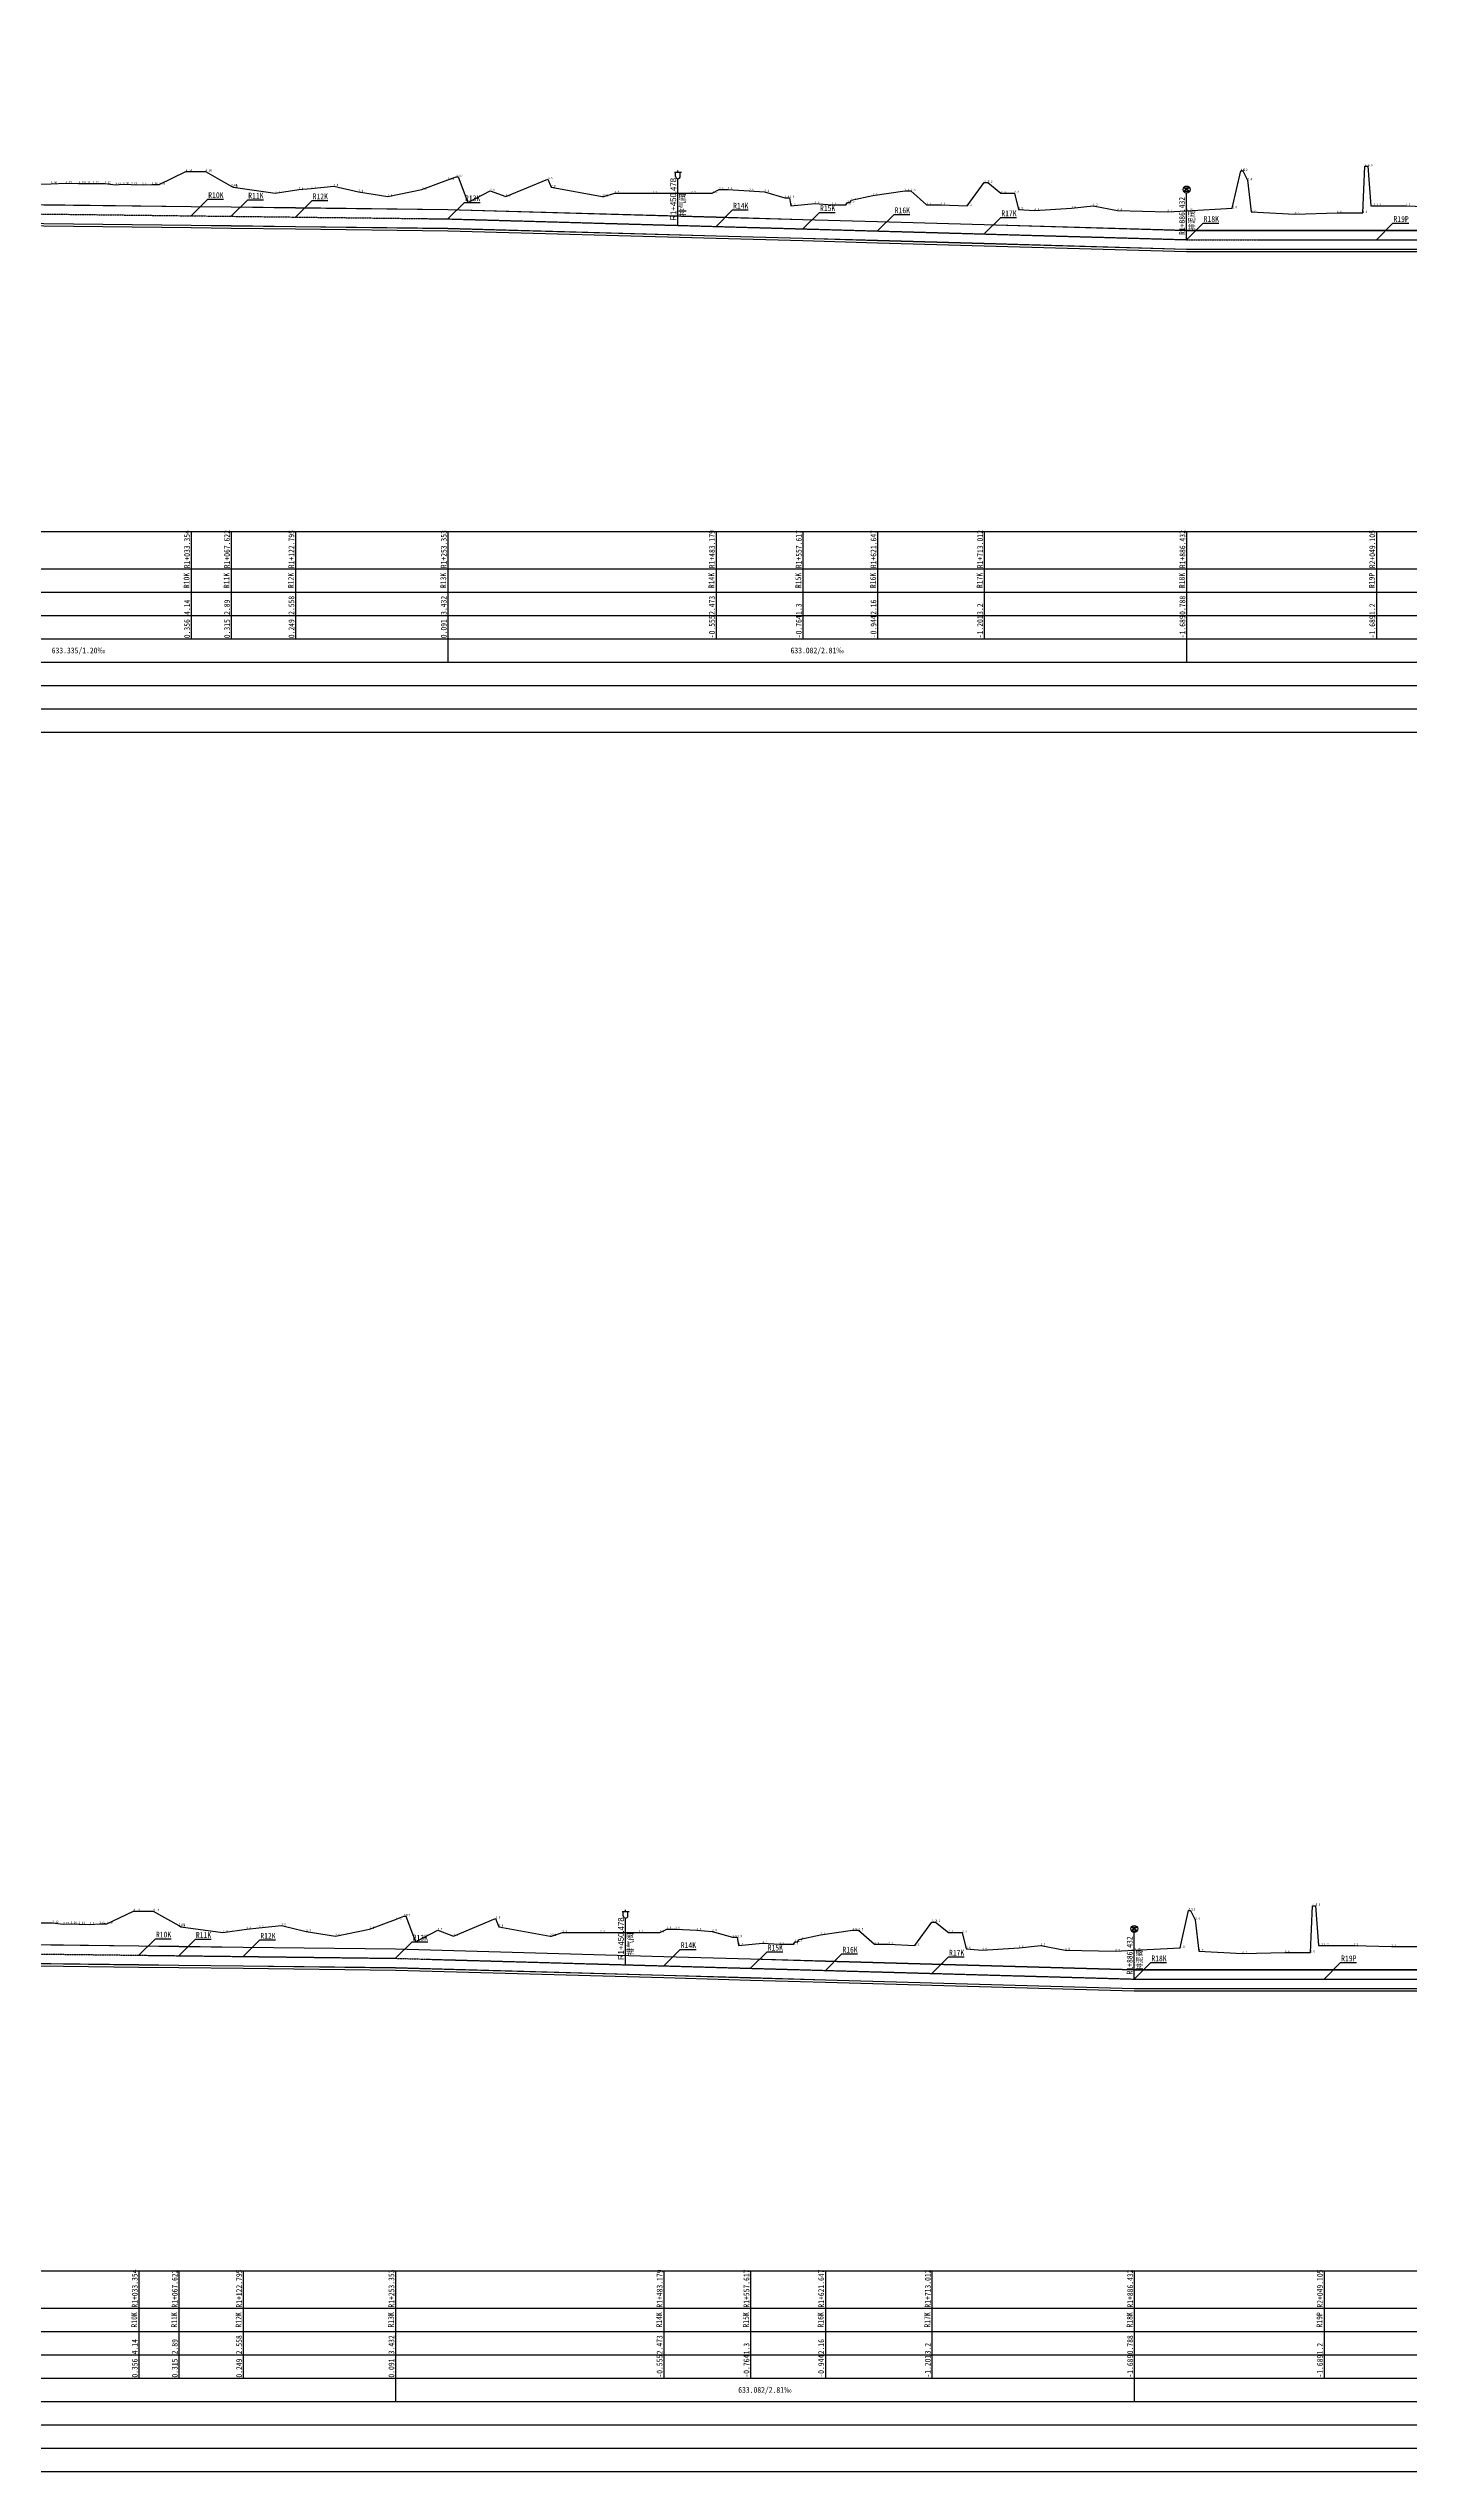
# Model space of a CAD drawing. Extents: x 525858 to 564773, y 2370984 to 2400075.
# Drawn here: x 552058 to 553225, y 2383444 to 2385521 of the extents above; entities that cross this region are included whole.
import ezdxf
from ezdxf.enums import TextEntityAlignment as Align

# ---------------------------------------------------------------- set-up
doc = ezdxf.new("R2010")
doc.units = 0
doc.linetypes.add('CENTER', pattern=[2, 1.25, -0.25, 0.25, -0.25])
for name, color, linetype in [('pipe', 3, 'CONTINUOUS'), ('pipe_cen', 1, 'CENTER'), ('tab', 9, 'CONTINUOUS'), ('地形剖面', 4, 'CONTINUOUS'), ('水工纵面管线标注', 3, 'CONTINUOUS'), ('附属设施', 2, 'CONTINUOUS')]:
    doc.layers.add(name, color=color, linetype=linetype)
doc.styles.add('HT', font='simhei.ttf', dxfattribs={"width": 0.8})
doc.styles.add('SIMP1', font='simp1.shx', dxfattribs={"width": 0.8, "bigfont": 'hz.shx'})

# ---------------------------------------------------------------- blocks, each defined once
blk = doc.blocks.new('qin排气阀va')
at = {"layer": '附属设施', "linetype": 'Continuous', "lineweight": -3}
for points in [[(-1.5, 22.8), (1.5, 22.8)], [(-1, 21), (-1, 22.8)], [(0, 22.8), (0, 23.55)], [(1, 21), (1, 22.8)], [(0, 0), (0, 20)]]:
    blk.add_lwpolyline(points, dxfattribs=at)
blk.add_arc((0, 21), 1, 180, 0, dxfattribs=at)
at = {"layer": '附属设施', "linetype": 'Continuous', "lineweight": -3, "style": 'SIMP1'}
blk.add_attdef('ZH', text='', height=2.5, rotation=90, dxfattribs=at).set_placement((0, 2), align=Align.BOTTOM_LEFT)
blk.add_attdef('名称', text='', height=2.5, rotation=90, dxfattribs=at).set_placement((1, 4), align=Align.TOP_LEFT)
blk = doc.blocks.new('qin排泥阀vmud')
at = {"layer": '附属设施', "lineweight": -3}
for points in [[(-1.29, 22.2652), (1.29, 22.2652), (-1.29, 20.7348), (1.29, 20.7348), (-1.29, 22.2652)], [(0, 0), (0, 20)]]:
    blk.add_lwpolyline(points, dxfattribs=at)
blk.add_circle((0, 21.5), 1.5, dxfattribs=at)
at = {"layer": '附属设施', "lineweight": -3, "style": 'HT'}
blk.add_attdef('名称', text='', height=2.5, rotation=89.9999985, dxfattribs=at).set_placement((1, 4), align=Align.TOP_LEFT)
blk.add_attdef('ZH', text='', height=2.5, rotation=89.9999985, dxfattribs=at).set_placement((0, 2), align=Align.BOTTOM_LEFT)

msp = doc.modelspace()

# ---------------------------------------------------------------- linework, layer by layer
at = {"layer": 'pipe', "lineweight": -3}
for points in [[(551147.383356, 2385398.405235), (551292.804356, 2385398.405235), (551532.765356, 2385390.305235), (551717.448356, 2385390.305235), (551767.401356, 2385390.305235), (552029.445356, 2385387.155235), (552180.737356, 2385385.325235), (552215.005356, 2385384.915235), (552270.178356, 2385384.255235), (552400.736356, 2385382.675235), (552630.562356, 2385376.215235), (552705.000356, 2385374.125235), (552769.030356, 2385372.325235), (552860.395356, 2385369.755235), (553033.815356, 2385364.875235), (553196.488356, 2385364.875235), (553279.860356, 2385364.875235)], [(551147.383356, 2385398.305235), (551292.804356, 2385398.305235), (551532.765356, 2385390.205235), (551717.448356, 2385390.205235), (551767.401356, 2385390.205235), (552029.445356, 2385387.055235), (552180.737356, 2385385.225235), (552215.005356, 2385384.815235), (552270.178356, 2385384.155235), (552400.736356, 2385382.575235), (552630.562356, 2385376.115235), (552705.000356, 2385374.025235), (552769.030356, 2385372.225235), (552860.395356, 2385369.655235), (553033.815356, 2385364.775235), (553196.488356, 2385364.775235), (553279.860356, 2385364.775235)], [(551147.383356, 2385382.305235), (551292.804356, 2385382.305235), (551532.765356, 2385374.205235), (551717.448356, 2385374.205235), (551767.401356, 2385374.205235), (552029.445356, 2385371.055235), (552180.737356, 2385369.225235), (552215.005356, 2385368.815235), (552270.178356, 2385368.155235), (552400.736356, 2385366.575235), (552630.562356, 2385360.115235), (552705.000356, 2385358.025235), (552769.030356, 2385356.225235), (552860.395356, 2385353.655235), (553033.815356, 2385348.775235), (553196.488356, 2385348.775235), (553279.860356, 2385348.775235)], [(551147.383356, 2385382.205235), (551292.804356, 2385382.205235), (551532.765356, 2385374.105235), (551717.448356, 2385374.105235), (551767.401356, 2385374.105235), (552029.445356, 2385370.955235), (552180.737356, 2385369.125235), (552215.005356, 2385368.715235), (552270.178356, 2385368.055235), (552400.736356, 2385366.475235), (552630.562356, 2385360.015235), (552705.000356, 2385357.925235), (552769.030356, 2385356.125235), (552860.395356, 2385353.555235), (553033.815356, 2385348.675235), (553196.488356, 2385348.675235), (553279.860356, 2385348.675235)], [(551147.383356, 2385380.205235), (551292.804356, 2385380.205235), (551532.765356, 2385372.105235), (551717.448356, 2385372.105235), (551767.401356, 2385372.105235), (552029.445356, 2385368.955235), (552180.737356, 2385367.125235), (552215.005356, 2385366.715235), (552270.178356, 2385366.055235), (552400.736356, 2385364.475235), (552630.562356, 2385358.015235), (552705.000356, 2385355.925235), (552769.030356, 2385354.125235), (552860.395356, 2385351.555235), (553033.815356, 2385346.675235), (553196.488356, 2385346.675235), (553279.860356, 2385346.675235)], [(551102.549531, 2383907.490682), (551247.970531, 2383907.490682), (551487.931531, 2383899.390682), (551672.614531, 2383899.390682), (551722.567531, 2383899.390682), (551984.611531, 2383896.240682), (552135.903531, 2383894.410682), (552170.171531, 2383894.000682), (552225.344531, 2383893.340682), (552355.902531, 2383891.760682), (552585.728531, 2383885.300682), (552660.166531, 2383883.210682), (552724.196531, 2383881.410682), (552815.561531, 2383878.840682), (552988.981531, 2383873.960682), (553151.654531, 2383873.960682), (553235.026531, 2383873.960682)], [(551102.549531, 2383907.390682), (551247.970531, 2383907.390682), (551487.931531, 2383899.290682), (551672.614531, 2383899.290682), (551722.567531, 2383899.290682), (551984.611531, 2383896.140682), (552135.903531, 2383894.310682), (552170.171531, 2383893.900682), (552225.344531, 2383893.240682), (552355.902531, 2383891.660682), (552585.728531, 2383885.200682), (552660.166531, 2383883.110682), (552724.196531, 2383881.310682), (552815.561531, 2383878.740682), (552988.981531, 2383873.860682), (553151.654531, 2383873.860682), (553235.026531, 2383873.860682)], [(551102.549531, 2383891.390682), (551247.970531, 2383891.390682), (551487.931531, 2383883.290682), (551672.614531, 2383883.290682), (551722.567531, 2383883.290682), (551984.611531, 2383880.140682), (552135.903531, 2383878.310682), (552170.171531, 2383877.900682), (552225.344531, 2383877.240682), (552355.902531, 2383875.660682), (552585.728531, 2383869.200682), (552660.166531, 2383867.110682), (552724.196531, 2383865.310682), (552815.561531, 2383862.740682), (552988.981531, 2383857.860682), (553151.654531, 2383857.860682), (553235.026531, 2383857.860682)], [(551102.549531, 2383891.290682), (551247.970531, 2383891.290682), (551487.931531, 2383883.190682), (551672.614531, 2383883.190682), (551722.567531, 2383883.190682), (551984.611531, 2383880.040682), (552135.903531, 2383878.210682), (552170.171531, 2383877.800682), (552225.344531, 2383877.140682), (552355.902531, 2383875.560682), (552585.728531, 2383869.100682), (552660.166531, 2383867.010682), (552724.196531, 2383865.210682), (552815.561531, 2383862.640682), (552988.981531, 2383857.760682), (553151.654531, 2383857.760682), (553235.026531, 2383857.760682)], [(551102.549531, 2383889.290682), (551247.970531, 2383889.290682), (551487.931531, 2383881.190682), (551672.614531, 2383881.190682), (551722.567531, 2383881.190682), (551984.611531, 2383878.040682), (552135.903531, 2383876.210682), (552170.171531, 2383875.800682), (552225.344531, 2383875.140682), (552355.902531, 2383873.560682), (552585.728531, 2383867.100682), (552660.166531, 2383865.010682), (552724.196531, 2383863.210682), (552815.561531, 2383860.640682), (552988.981531, 2383855.760682), (553151.654531, 2383855.760682), (553235.026531, 2383855.760682)]]:
    msp.add_lwpolyline(points, dxfattribs=at)
at = {"layer": 'pipe_cen', "lineweight": -3}
for points in [[(551147.383356, 2385390.305235), (551292.804356, 2385390.305235), (551532.765356, 2385382.205235), (551767.401356, 2385382.205235), (552400.736356, 2385374.575235), (553033.815356, 2385356.775235), (553543.392356, 2385356.775235), (553729.863356, 2385398.125235), (553989.420356, 2385398.125235), (554035.680356, 2385430.635235), (554108.852356, 2385430.635235), (554183.697356, 2385447.265235), (554314.257356, 2385447.265235), (554481.283356, 2385494.365235), (554665.035356, 2385514.095235), (554685.244356, 2385515.325235), (554773.577356, 2385520.665235), (554807.453356, 2385495.615235), (554855.823356, 2385495.615235)], [(551102.549531, 2383899.390682), (551247.970531, 2383899.390682), (551487.931531, 2383891.290682), (551722.567531, 2383891.290682), (552355.902531, 2383883.660682), (552988.981531, 2383865.860682), (553498.558531, 2383865.860682), (553685.029531, 2383907.210682), (553944.586531, 2383907.210682), (553990.846531, 2383939.720682), (554064.018531, 2383939.720682), (554138.863531, 2383956.350682), (554269.423531, 2383956.350682), (554436.449531, 2384003.450682), (554620.201531, 2384023.180682), (554640.410531, 2384024.410682), (554728.743531, 2384029.750682), (554762.619531, 2384004.700682), (554810.989531, 2384004.700682), (554946.616531, 2384037.510682)]]:
    msp.add_lwpolyline(points, dxfattribs=at)
at = {"layer": 'tab', "lineweight": -3}
for points in [[(551085.383356, 2385106.675235), (563793.517356, 2385106.675235)], [(552180.737356, 2385106.675235), (552180.737356, 2385014.675235)], [(552215.005356, 2385106.675235), (552215.005356, 2385014.675235)], [(552270.178356, 2385106.675235), (552270.178356, 2385014.675235)], [(552400.736356, 2385106.675235), (552400.736356, 2385014.675235)], [(552630.562356, 2385106.675235), (552630.562356, 2385014.675235)], [(552705.000356, 2385106.675235), (552705.000356, 2385014.675235)], [(552769.030356, 2385106.675235), (552769.030356, 2385014.675235)], [(552860.395356, 2385106.675235), (552860.395356, 2385014.675235)], [(553033.815356, 2385106.675235), (553033.815356, 2385014.675235)], [(553196.488356, 2385106.675235), (553196.488356, 2385014.675235)], [(551085.383356, 2385074.675235), (563793.517356, 2385074.675235)], [(551085.383356, 2385054.675235), (563793.517356, 2385054.675235)], [(551085.383356, 2385034.675235), (563793.517356, 2385034.675235)], [(551085.383356, 2385014.675235), (563793.517356, 2385014.675235)], [(552400.736356, 2385014.675235), (552400.736356, 2384994.675235)], [(553033.815356, 2385014.675235), (553033.815356, 2384994.675235)], [(551085.383356, 2384994.675235), (563793.517356, 2384994.675235)], [(551085.383356, 2384974.675235), (563793.517356, 2384974.675235)], [(551085.383356, 2384954.675235), (563793.517356, 2384954.675235)], [(551085.383356, 2384934.675235), (563793.517356, 2384934.675235)], [(551040.549531, 2383615.760682), (563748.683531, 2383615.760682)], [(552135.903531, 2383615.760682), (552135.903531, 2383523.760682)], [(552170.171531, 2383615.760682), (552170.171531, 2383523.760682)], [(552225.344531, 2383615.760682), (552225.344531, 2383523.760682)], [(552355.902531, 2383615.760682), (552355.902531, 2383523.760682)], [(552585.728531, 2383615.760682), (552585.728531, 2383523.760682)], [(552660.166531, 2383615.760682), (552660.166531, 2383523.760682)], [(552724.196531, 2383615.760682), (552724.196531, 2383523.760682)], [(552815.561531, 2383615.760682), (552815.561531, 2383523.760682)], [(552988.981531, 2383615.760682), (552988.981531, 2383523.760682)], [(553151.654531, 2383615.760682), (553151.654531, 2383523.760682)], [(551040.549531, 2383583.760682), (563748.683531, 2383583.760682)], [(551040.549531, 2383563.760682), (563748.683531, 2383563.760682)], [(551040.549531, 2383543.760682), (563748.683531, 2383543.760682)], [(551040.549531, 2383523.760682), (563748.683531, 2383523.760682)], [(552355.902531, 2383523.760682), (552355.902531, 2383503.760682)], [(552988.981531, 2383523.760682), (552988.981531, 2383503.760682)], [(551040.549531, 2383503.760682), (563748.683531, 2383503.760682)], [(551040.549531, 2383483.760682), (563748.683531, 2383483.760682)], [(551040.549531, 2383463.760682), (563748.683531, 2383463.760682)], [(551040.549531, 2383443.760682), (563748.683531, 2383443.760682)]]:
    msp.add_lwpolyline(points, dxfattribs=at)
for points in [[(551767.401356, 2385004.675235, 0, 1, 0), (551770.401356, 2385004.675235, 0, 0, 0), (552064.068856, 2385004.675235, 0, 0, 0)], [(552400.736356, 2385004.675235, 0, 1, 0), (552397.736356, 2385004.675235, 0, 0, 0), (552104.068856, 2385004.675235, 0, 0, 0)], [(552400.736356, 2385004.675235, 0, 1, 0), (552403.736356, 2385004.675235, 0, 0, 0), (552697.275856, 2385004.675235, 0, 0, 0)], [(553033.815356, 2385004.675235, 0, 1, 0), (553030.815356, 2385004.675235, 0, 0, 0), (552737.275856, 2385004.675235, 0, 0, 0)], [(553033.815356, 2385004.675235, 0, 1, 0), (553036.815356, 2385004.675235, 0, 0, 0), (553268.603856, 2385004.675235, 0, 0, 0)], [(552355.902531, 2383513.760682, 0, 1, 0), (552352.902531, 2383513.760682, 0, 0, 0), (552059.235031, 2383513.760682, 0, 0, 0)], [(552355.902531, 2383513.760682, 0, 1, 0), (552358.902531, 2383513.760682, 0, 0, 0), (552652.442031, 2383513.760682, 0, 0, 0)], [(552988.981531, 2383513.760682, 0, 1, 0), (552985.981531, 2383513.760682, 0, 0, 0), (552692.442031, 2383513.760682, 0, 0, 0)], [(552988.981531, 2383513.760682, 0, 1, 0), (552991.981531, 2383513.760682, 0, 0, 0), (553223.770031, 2383513.760682, 0, 0, 0)]]:
    msp.add_lwpolyline(points, format="xyseb", dxfattribs=at)
at = {"layer": '地形剖面', "lineweight": -3}
for points in [[(552045.674356, 2385404.465235), (552060.504356, 2385404.565235), (552073.308356, 2385405.165235), (552084.289356, 2385404.865235), (552089.120356, 2385404.865235), (552096.326356, 2385404.865235), (552106.611356, 2385404.865235), (552115.775356, 2385403.765235), (552122.250356, 2385404.265235), (552129.217356, 2385403.965235), (552138.638356, 2385403.665235), (552146.905356, 2385404.065235), (552153.345356, 2385404.165235), (552176.122356, 2385415.065235), (552192.939356, 2385415.065235), (552215.005356, 2385402.565235), (552216.593356, 2385401.665235), (552252.800356, 2385396.665235), (552272.985356, 2385399.665235), (552283.670356, 2385400.665235), (552302.888356, 2385402.665235), (552324.115356, 2385397.665235), (552349.130356, 2385393.665235), (552378.517356, 2385399.665235), (552400.736356, 2385407.985235), (552400.736356, 2385407.985235), (552400.736356, 2385407.985235), (552400.736356, 2385407.985235), (552407.903356, 2385410.665235), (552409.418356, 2385410.665235), (552417.822356, 2385388.665235), (552436.878356, 2385398.665235), (552450.382356, 2385393.665235), (552486.483356, 2385408.665235), (552489.131356, 2385401.665235), (552533.070356, 2385393.665235), (552534.420356, 2385393.665235), (552543.719356, 2385396.665235), (552575.970356, 2385396.665235), (552609.140356, 2385396.665235), (552627.108356, 2385396.665235), (552633.105356, 2385399.665235), (552640.561356, 2385399.665235), (552658.888356, 2385398.665235), (552672.017356, 2385397.665235), (552689.390356, 2385392.665235), (552693.611356, 2385392.665235), (552694.717356, 2385385.665235), (552715.255356, 2385387.665235), (552729.715356, 2385386.665235), (552741.870356, 2385386.665235), (552743.134356, 2385388.665235), (552745.224356, 2385388.665235), (552746.356356, 2385390.665235), (552764.973356, 2385394.665235), (552792.196356, 2385398.665235), (552797.563356, 2385398.665235), (552811.034356, 2385386.665235), (552823.124356, 2385386.665235), (552845.780356, 2385385.665235), (552860.395356, 2385405.665235), (552863.539356, 2385405.665235), (552874.680356, 2385396.665235), (552886.250356, 2385396.665235), (552889.668356, 2385382.665235), (552903.543356, 2385381.665235), (552935.107356, 2385383.665235), (552953.591356, 2385385.665235), (552974.640356, 2385381.665235), (553017.507356, 2385380.665235), (553033.815356, 2385381.545235), (553033.815356, 2385381.545235), (553033.815356, 2385381.545235), (553072.982356, 2385383.665235), (553080.252356, 2385415.665235), (553082.064356, 2385415.665235), (553086.009356, 2385407.665235), (553089.095356, 2385380.665235), (553126.567356, 2385378.665235), (553162.851356, 2385379.665235), (553184.756356, 2385379.665235), (553186.645356, 2385419.665235), (553189.228356, 2385419.665235), (553191.591356, 2385385.665235), (553196.488356, 2385385.665235), (553221.646356, 2385385.665235), (553254.099356, 2385384.665235)], [(552051.492531, 2383913.950682), (552061.777531, 2383913.950682), (552070.941531, 2383912.850682), (552077.416531, 2383913.350682), (552084.383531, 2383913.050682), (552093.804531, 2383912.750682), (552102.071531, 2383913.150682), (552108.511531, 2383913.250682), (552131.288531, 2383924.150682), (552148.105531, 2383924.150682), (552170.171531, 2383911.650682), (552171.759531, 2383910.750682), (552207.966531, 2383905.750682), (552228.151531, 2383908.750682), (552238.836531, 2383909.750682), (552258.054531, 2383911.750682), (552279.281531, 2383906.750682), (552304.296531, 2383902.750682), (552333.683531, 2383908.750682), (552355.902531, 2383917.070682), (552355.902531, 2383917.070682), (552355.902531, 2383917.070682), (552355.902531, 2383917.070682), (552363.069531, 2383919.750682), (552364.584531, 2383919.750682), (552372.988531, 2383897.750682), (552392.044531, 2383907.750682), (552405.548531, 2383902.750682), (552441.649531, 2383917.750682), (552444.297531, 2383910.750682), (552488.236531, 2383902.750682), (552489.586531, 2383902.750682), (552498.885531, 2383905.750682), (552531.136531, 2383905.750682), (552564.306531, 2383905.750682), (552582.274531, 2383905.750682), (552588.271531, 2383908.750682), (552595.727531, 2383908.750682), (552614.054531, 2383907.750682), (552627.183531, 2383906.750682), (552644.556531, 2383901.750682), (552648.777531, 2383901.750682), (552649.883531, 2383894.750682), (552670.421531, 2383896.750682), (552684.881531, 2383895.750682), (552697.036531, 2383895.750682), (552698.300531, 2383897.750682), (552700.390531, 2383897.750682), (552701.522531, 2383899.750682), (552720.139531, 2383903.750682), (552747.362531, 2383907.750682), (552752.729531, 2383907.750682), (552766.200531, 2383895.750682), (552778.290531, 2383895.750682), (552800.946531, 2383894.750682), (552815.561531, 2383914.750682), (552818.705531, 2383914.750682), (552829.846531, 2383905.750682), (552841.416531, 2383905.750682), (552844.834531, 2383891.750682), (552858.709531, 2383890.750682), (552890.273531, 2383892.750682), (552908.757531, 2383894.750682), (552929.806531, 2383890.750682), (552972.673531, 2383889.750682), (552988.981531, 2383890.630682), (552988.981531, 2383890.630682), (552988.981531, 2383890.630682), (553028.148531, 2383892.750682), (553035.418531, 2383924.750682), (553037.230531, 2383924.750682), (553041.175531, 2383916.750682), (553044.261531, 2383889.750682), (553081.733531, 2383887.750682), (553118.017531, 2383888.750682), (553139.922531, 2383888.750682), (553141.811531, 2383928.750682), (553144.394531, 2383928.750682), (553146.757531, 2383894.750682), (553151.654531, 2383894.750682), (553176.812531, 2383894.750682), (553209.265531, 2383893.750682), (553235.026531, 2383893.750682)]]:
    msp.add_lwpolyline(points, dxfattribs=at)
at = {"layer": '水工纵面管线标注', "color": 9, "lineweight": -3}
for points in [[(552180.737356, 2385377.225235), (552194.877356, 2385391.365235), (552208.377356, 2385391.365235)], [(552215.005356, 2385376.815235), (552229.145356, 2385390.955235), (552242.645356, 2385390.955235)], [(552270.178356, 2385376.155235), (552284.318356, 2385390.295235), (552297.818356, 2385390.295235)], [(552400.736356, 2385374.575235), (552414.876356, 2385388.715235), (552428.376356, 2385388.715235)], [(552630.562356, 2385368.115235), (552644.702356, 2385382.255235), (552658.202356, 2385382.255235)], [(552705.000356, 2385366.025235), (552719.140356, 2385380.165235), (552732.640356, 2385380.165235)], [(552769.030356, 2385364.225235), (552783.170356, 2385378.365235), (552796.670356, 2385378.365235)], [(552860.395356, 2385361.655235), (552874.535356, 2385375.795235), (552888.035356, 2385375.795235)], [(553033.815356, 2385356.775235), (553047.955356, 2385370.915235), (553061.455356, 2385370.915235)], [(553196.488356, 2385356.775235), (553210.628356, 2385370.915235), (553224.128356, 2385370.915235)], [(552135.903531, 2383886.310682), (552150.043531, 2383900.450682), (552163.543531, 2383900.450682)], [(552170.171531, 2383885.900682), (552184.311531, 2383900.040682), (552197.811531, 2383900.040682)], [(552225.344531, 2383885.240682), (552239.484531, 2383899.380682), (552252.984531, 2383899.380682)], [(552355.902531, 2383883.660682), (552370.042531, 2383897.800682), (552383.542531, 2383897.800682)], [(552585.728531, 2383877.200682), (552599.868531, 2383891.340682), (552613.368531, 2383891.340682)], [(552660.166531, 2383875.110682), (552674.306531, 2383889.250682), (552687.806531, 2383889.250682)], [(552724.196531, 2383873.310682), (552738.336531, 2383887.450682), (552751.836531, 2383887.450682)], [(552815.561531, 2383870.740682), (552829.701531, 2383884.880682), (552843.201531, 2383884.880682)], [(552988.981531, 2383865.860682), (553003.121531, 2383880.000682), (553016.621531, 2383880.000682)], [(553151.654531, 2383865.860682), (553165.794531, 2383880.000682), (553179.294531, 2383880.000682)]]:
    msp.add_lwpolyline(points, dxfattribs=at)

# ---------------------------------------------------------------- block references
at = {"layer": '附属设施', "lineweight": -3, "xscale": 2, "yscale": 2, "zscale": 2}
for p in [(552597.860956, 2385369.03277), (552553.027131, 2383878.118217)]:
    msp.add_blockref('qin排气阀va', p, dxfattribs=at).add_auto_attribs({'ZH': 'R1+450.478', '名称': '排气阀'})
at = {"layer": '附属设施', "lineweight": -3}
ref = msp.add_blockref('qin排泥阀vmud', (553033.815356, 2385356.775235), dxfattribs=dict(at, xscale=2, yscale=2, zscale=2))
ref.add_attrib('ZH', 'R1+886.432', dxfattribs={"lineweight": -3, "height": 5, "rotation": 89.999998465, "style": 'HT', "width": 0.8}).set_placement((553033.815356, 2385360.775235), align=Align.BOTTOM_LEFT)
ref.add_attrib('名称', '排泥阀', dxfattribs={"lineweight": -3, "height": 5, "rotation": 89.999998465, "style": 'HT', "width": 0.8}).set_placement((553035.815356, 2385364.775235), align=Align.TOP_LEFT)
ref = msp.add_blockref('qin排泥阀vmud', (552988.981531, 2383865.860682), dxfattribs=dict(at, xscale=2, yscale=2, zscale=2))
ref.add_attrib('ZH', 'R1+886.432', dxfattribs={"lineweight": -3, "height": 5, "rotation": 89.999998465, "style": 'HT', "width": 0.8}).set_placement((552988.981531, 2383869.860682), align=Align.BOTTOM_LEFT)
ref.add_attrib('名称', '排泥阀', dxfattribs={"lineweight": -3, "height": 5, "rotation": 89.999998465, "style": 'HT', "width": 0.8}).set_placement((552990.981531, 2383873.860682), align=Align.TOP_LEFT)

# ---------------------------------------------------------------- texts
at = {"layer": 'tab', "color": 3, "lineweight": -3, "style": 'HT', "width": 0.8}
for s, p in [('R1+033.354', (552179.637356, 2385075.175235)), ('R1+067.622', (552213.905356, 2385075.175235)), ('R1+122.795', (552269.078356, 2385075.175235)), ('R1+253.353', (552399.636356, 2385075.175235)), ('R1+483.179', (552629.462356, 2385075.175235)), ('R1+557.617', (552703.900356, 2385075.175235)), ('R1+621.647', (552767.930356, 2385075.175235)), ('R1+713.012', (552859.295356, 2385075.175235)), ('R1+886.432', (553032.715356, 2385075.175235)), ('R2+049.105', (553195.388356, 2385075.175235)), ('4.14', (552179.637356, 2385035.175235)), ('2.89', (552213.905356, 2385035.175235)), ('2.558', (552269.078356, 2385035.175235)), ('3.432', (552399.636356, 2385035.175235)), ('2.473', (552629.462356, 2385035.175235)), ('1.3', (552703.900356, 2385035.175235)), ('2.16', (552767.930356, 2385035.175235)), ('3.2', (552859.295356, 2385035.175235)), ('0.788', (553032.715356, 2385035.175235)), ('1.2', (553195.388356, 2385035.175235)), ('0.356', (552179.637356, 2385015.175235)), ('0.315', (552213.905356, 2385015.175235)), ('0.249', (552269.078356, 2385015.175235)), ('0.091', (552399.636356, 2385015.175235)), ('-0.555', (552629.462356, 2385015.175235)), ('-0.764', (552703.900356, 2385015.175235)), ('-0.944', (552767.930356, 2385015.175235)), ('-1.201', (552859.295356, 2385015.175235)), ('-1.689', (553032.715356, 2385015.175235)), ('-1.689', (553195.388356, 2385015.175235)), ('R1+033.354', (552134.803531, 2383584.260682)), ('R1+067.622', (552169.071531, 2383584.260682)), ('R1+122.795', (552224.244531, 2383584.260682)), ('R1+253.353', (552354.802531, 2383584.260682)), ('R1+483.179', (552584.628531, 2383584.260682)), ('R1+557.617', (552659.066531, 2383584.260682)), ('R1+621.647', (552723.096531, 2383584.260682)), ('R1+713.012', (552814.461531, 2383584.260682)), ('R1+886.432', (552987.881531, 2383584.260682)), ('R2+049.105', (553150.554531, 2383584.260682)), ('4.14', (552134.803531, 2383544.260682)), ('2.89', (552169.071531, 2383544.260682)), ('2.558', (552224.244531, 2383544.260682)), ('3.432', (552354.802531, 2383544.260682)), ('2.473', (552584.628531, 2383544.260682)), ('-0.555', (552584.628531, 2383524.260682)), ('1.3', (552659.066531, 2383544.260682)), ('-0.764', (552659.066531, 2383524.260682)), ('2.16', (552723.096531, 2383544.260682)), ('-0.944', (552723.096531, 2383524.260682)), ('3.2', (552814.461531, 2383544.260682)), ('-1.201', (552814.461531, 2383524.260682)), ('0.788', (552987.881531, 2383544.260682)), ('-1.689', (552987.881531, 2383524.260682)), ('1.2', (553150.554531, 2383544.260682)), ('-1.689', (553150.554531, 2383524.260682)), ('0.356', (552134.803531, 2383524.260682)), ('0.315', (552169.071531, 2383524.260682)), ('0.249', (552224.244531, 2383524.260682)), ('0.091', (552354.802531, 2383524.260682))]:
    msp.add_text(s, height=5, rotation=89.999998453, dxfattribs=at).set_placement(p)
for s, p in [('R10K', (552180.737356, 2385064.675235)), ('R11K', (552215.005356, 2385064.675235)), ('R12K', (552270.178356, 2385064.675235)), ('R13K', (552400.736356, 2385064.675235)), ('R14K', (552630.562356, 2385064.675235)), ('R15K', (552705.000356, 2385064.675235)), ('R16K', (552769.030356, 2385064.675235)), ('R17K', (552860.395356, 2385064.675235)), ('R18K', (553033.815356, 2385064.675235)), ('R19P', (553196.488356, 2385064.675235)), ('R10K', (552135.903531, 2383573.760682)), ('R11K', (552170.171531, 2383573.760682)), ('R12K', (552225.344531, 2383573.760682)), ('R13K', (552355.902531, 2383573.760682)), ('R14K', (552585.728531, 2383573.760682)), ('R15K', (552660.166531, 2383573.760682)), ('R16K', (552724.196531, 2383573.760682)), ('R17K', (552815.561531, 2383573.760682)), ('R18K', (552988.981531, 2383573.760682)), ('R19P', (553151.654531, 2383573.760682))]:
    msp.add_text(s, height=5, rotation=89.999998453, dxfattribs=at).set_placement(p, align=Align.BOTTOM_CENTER)
for s, p in [('633.335/1.20‰', (552084.068856, 2385004.675235)), ('633.082/2.81‰', (552717.275856, 2385004.675235)), ('633.082/2.81‰', (552672.442031, 2383513.760682))]:
    msp.add_text(s, height=5, dxfattribs=at).set_placement(p, align=Align.MIDDLE_CENTER)
at = {"layer": '地形剖面', "color": 9, "lineweight": -3, "style": 'HT', "width": 0.8}
for s, p in [('4.14', (552176.122356, 2385415.065235)), ('4.14', (552192.939356, 2385415.065235)), ('3.43', (552400.736356, 2385407.985235)), ('3.43', (552400.736356, 2385407.985235)), ('3.43', (552400.736356, 2385407.985235)), ('3.43', (552400.736356, 2385407.985235)), ('3.7', (552407.903356, 2385410.665235)), ('3.7', (552409.418356, 2385410.665235)), ('3.5', (552486.483356, 2385408.665235)), ('4.2', (553080.252356, 2385415.665235)), ('4.2', (553082.064356, 2385415.665235)), ('3.4', (553086.009356, 2385407.665235)), ('4.6', (553186.645356, 2385419.665235)), ('4.6', (553189.228356, 2385419.665235)), ('3.09', (552060.504356, 2385404.565235)), ('3.15', (552073.308356, 2385405.165235)), ('3.12', (552084.289356, 2385404.865235)), ('3.12', (552089.120356, 2385404.865235)), ('3.12', (552096.326356, 2385404.865235)), ('3.12', (552106.611356, 2385404.865235)), ('3.01', (552115.775356, 2385403.765235)), ('3.06', (552122.250356, 2385404.265235)), ('3.03', (552129.217356, 2385403.965235)), ('3.0', (552138.638356, 2385403.665235)), ('3.04', (552146.905356, 2385404.065235)), ('3.05', (552153.345356, 2385404.165235)), ('2.89', (552215.005356, 2385402.565235)), ('2.8', (552216.593356, 2385401.665235)), ('2.3', (552252.800356, 2385396.665235)), ('2.6', (552272.985356, 2385399.665235)), ('2.7', (552283.670356, 2385400.665235)), ('2.9', (552302.888356, 2385402.665235)), ('2.4', (552324.115356, 2385397.665235)), ('2.0', (552349.130356, 2385393.665235)), ('2.6', (552378.517356, 2385399.665235)), ('1.5', (552417.822356, 2385388.665235)), ('2.5', (552436.878356, 2385398.665235)), ('2.0', (552450.382356, 2385393.665235)), ('2.8', (552489.131356, 2385401.665235)), ('2.0', (552533.070356, 2385393.665235)), ('2.0', (552534.420356, 2385393.665235)), ('2.3', (552543.719356, 2385396.665235)), ('2.3', (552575.970356, 2385396.665235)), ('2.3', (552609.140356, 2385396.665235)), ('2.3', (552627.108356, 2385396.665235)), ('2.6', (552633.105356, 2385399.665235)), ('2.6', (552640.561356, 2385399.665235)), ('2.5', (552658.888356, 2385398.665235)), ('2.4', (552672.017356, 2385397.665235)), ('1.9', (552689.390356, 2385392.665235)), ('1.9', (552693.611356, 2385392.665235)), ('1.2', (552694.717356, 2385385.665235)), ('1.4', (552715.255356, 2385387.665235)), ('1.3', (552729.715356, 2385386.665235)), ('1.3', (552741.870356, 2385386.665235)), ('1.5', (552743.134356, 2385388.665235)), ('1.5', (552745.224356, 2385388.665235)), ('1.7', (552746.356356, 2385390.665235)), ('2.1', (552764.973356, 2385394.665235)), ('2.5', (552792.196356, 2385398.665235)), ('2.5', (552797.563356, 2385398.665235)), ('1.3', (552811.034356, 2385386.665235)), ('1.3', (552823.124356, 2385386.665235)), ('1.2', (552845.780356, 2385385.665235)), ('3.2', (552860.395356, 2385405.665235)), ('3.2', (552863.539356, 2385405.665235)), ('2.3', (552874.680356, 2385396.665235)), ('2.3', (552886.250356, 2385396.665235)), ('1.2', (552953.591356, 2385385.665235)), ('1.2', (553191.591356, 2385385.665235)), ('1.2', (553196.488356, 2385385.665235)), ('1.2', (553221.646356, 2385385.665235)), ('0.9', (552889.668356, 2385382.665235)), ('0.8', (552903.543356, 2385381.665235)), ('1.0', (552935.107356, 2385383.665235)), ('0.8', (552974.640356, 2385381.665235)), ('0.7', (553017.507356, 2385380.665235)), ('0.79', (553033.815356, 2385381.545235)), ('0.79', (553033.815356, 2385381.545235)), ('0.79', (553033.815356, 2385381.545235)), ('1.0', (553072.982356, 2385383.665235)), ('0.7', (553089.095356, 2385380.665235)), ('0.5', (553126.567356, 2385378.665235)), ('0.6', (553162.851356, 2385379.665235)), ('0.6', (553184.756356, 2385379.665235)), ('3.12', (552061.777531, 2383913.950682)), ('3.01', (552070.941531, 2383912.850682)), ('3.06', (552077.416531, 2383913.350682)), ('3.03', (552084.383531, 2383913.050682)), ('3.0', (552093.804531, 2383912.750682)), ('3.04', (552102.071531, 2383913.150682)), ('3.05', (552108.511531, 2383913.250682)), ('4.14', (552131.288531, 2383924.150682)), ('4.14', (552148.105531, 2383924.150682)), ('2.89', (552170.171531, 2383911.650682)), ('2.8', (552171.759531, 2383910.750682)), ('2.9', (552258.054531, 2383911.750682)), ('3.43', (552355.902531, 2383917.070682)), ('3.43', (552355.902531, 2383917.070682)), ('3.43', (552355.902531, 2383917.070682)), ('3.43', (552355.902531, 2383917.070682)), ('3.7', (552363.069531, 2383919.750682)), ('3.7', (552364.584531, 2383919.750682)), ('3.5', (552441.649531, 2383917.750682)), ('2.8', (552444.297531, 2383910.750682)), ('3.2', (552815.561531, 2383914.750682)), ('3.2', (552818.705531, 2383914.750682)), ('4.2', (553035.418531, 2383924.750682)), ('4.2', (553037.230531, 2383924.750682)), ('3.4', (553041.175531, 2383916.750682)), ('4.6', (553141.811531, 2383928.750682)), ('4.6', (553144.394531, 2383928.750682)), ('2.3', (552207.966531, 2383905.750682)), ('2.6', (552228.151531, 2383908.750682)), ('2.7', (552238.836531, 2383909.750682)), ('2.4', (552279.281531, 2383906.750682)), ('2.0', (552304.296531, 2383902.750682)), ('2.6', (552333.683531, 2383908.750682)), ('1.5', (552372.988531, 2383897.750682)), ('2.5', (552392.044531, 2383907.750682)), ('2.0', (552405.548531, 2383902.750682)), ('2.0', (552488.236531, 2383902.750682)), ('2.0', (552489.586531, 2383902.750682)), ('2.3', (552498.885531, 2383905.750682)), ('2.3', (552531.136531, 2383905.750682)), ('2.3', (552564.306531, 2383905.750682)), ('2.3', (552582.274531, 2383905.750682)), ('2.6', (552588.271531, 2383908.750682)), ('2.6', (552595.727531, 2383908.750682)), ('2.5', (552614.054531, 2383907.750682)), ('2.4', (552627.183531, 2383906.750682)), ('1.9', (552644.556531, 2383901.750682)), ('1.9', (552648.777531, 2383901.750682)), ('1.2', (552649.883531, 2383894.750682)), ('1.4', (552670.421531, 2383896.750682)), ('1.3', (552684.881531, 2383895.750682)), ('1.3', (552697.036531, 2383895.750682)), ('1.5', (552698.300531, 2383897.750682)), ('1.5', (552700.390531, 2383897.750682)), ('1.7', (552701.522531, 2383899.750682)), ('2.1', (552720.139531, 2383903.750682)), ('2.5', (552747.362531, 2383907.750682)), ('2.5', (552752.729531, 2383907.750682)), ('1.3', (552766.200531, 2383895.750682)), ('1.3', (552778.290531, 2383895.750682)), ('1.2', (552800.946531, 2383894.750682)), ('2.3', (552829.846531, 2383905.750682)), ('2.3', (552841.416531, 2383905.750682)), ('0.9', (552844.834531, 2383891.750682)), ('0.8', (552858.709531, 2383890.750682)), ('1.0', (552890.273531, 2383892.750682)), ('1.2', (552908.757531, 2383894.750682)), ('0.8', (552929.806531, 2383890.750682)), ('0.79', (552988.981531, 2383890.630682)), ('0.79', (552988.981531, 2383890.630682)), ('0.79', (552988.981531, 2383890.630682)), ('1.0', (553028.148531, 2383892.750682)), ('1.2', (553146.757531, 2383894.750682)), ('1.2', (553151.654531, 2383894.750682)), ('1.2', (553176.812531, 2383894.750682)), ('1.1', (553209.265531, 2383893.750682)), ('0.7', (552972.673531, 2383889.750682)), ('0.7', (553044.261531, 2383889.750682)), ('0.5', (553081.733531, 2383887.750682)), ('0.6', (553118.017531, 2383888.750682)), ('0.6', (553139.922531, 2383888.750682))]:
    msp.add_text(s, height=2, dxfattribs=at).set_placement(p)
at = {"layer": '水工纵面管线标注', "lineweight": -3, "style": 'HT', "width": 0.8}
for s, p in [('R10K', (552195.377356, 2385392.465235)), ('R11K', (552229.645356, 2385392.055235)), ('R12K', (552284.818356, 2385391.395235)), ('R13K', (552415.376356, 2385389.815235)), ('R14K', (552645.202356, 2385383.355235)), ('R15K', (552719.640356, 2385381.265235)), ('R16K', (552783.670356, 2385379.465235)), ('R17K', (552875.035356, 2385376.895235)), ('R18K', (553048.455356, 2385372.015235)), ('R19P', (553211.128356, 2385372.015235)), ('R10K', (552150.543531, 2383901.550682)), ('R11K', (552184.811531, 2383901.140682)), ('R12K', (552239.984531, 2383900.480682)), ('R13K', (552370.542531, 2383898.900682)), ('R14K', (552600.368531, 2383892.440682)), ('R15K', (552674.806531, 2383890.350682)), ('R16K', (552738.836531, 2383888.550682)), ('R17K', (552830.201531, 2383885.980682)), ('R18K', (553003.621531, 2383881.100682)), ('R19P', (553166.294531, 2383881.100682))]:
    msp.add_text(s, height=5, dxfattribs=at).set_placement(p)

doc.saveas('drawing.dxf')
